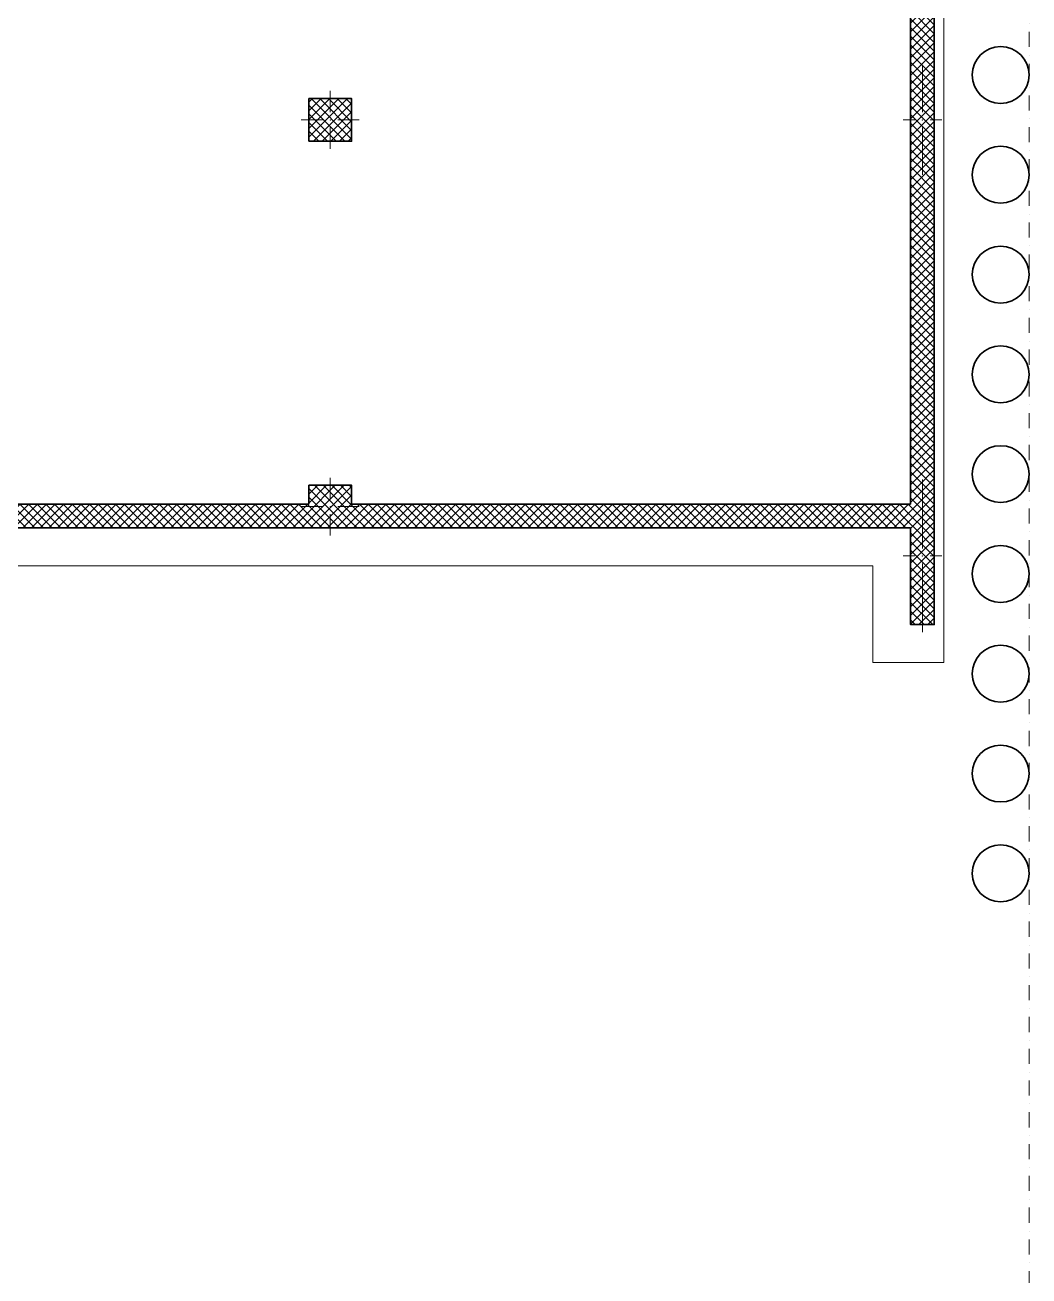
# Model space of a CAD drawing. Header units: millimetres. Extents: x -1659045 to -1497887, y -2983280 to -2858614.
# Drawn here: x -1581897 to -1571301, y -2934481 to -2921284 of the extents above; entities that cross this region are included whole.
import ezdxf

# ---------------------------------------------------------------- set-up
doc = ezdxf.new("R2010")
doc.units = ezdxf.units.MM
doc.header["$MEASUREMENT"] = 0
doc.linetypes.add('Dot & Dashed', pattern=[335.138881, 158.75, -88.194444, 0, -88.194437])
for name, color, linetype, lineweight in [('0_Pen_No__20', 1, 'Continuous', 0), ('0_Pen_No__6', 5, 'Continuous', 35), ('A - Muret_Pen_No__101', 252, 'Continuous', 13), ('A - Muret_Pen_No__22', 8, 'Continuous', 35), ('A - Shtyllat_Pen_No__101', 252, 'Continuous', 13), ('A - Shtyllat_Pen_No__22', 8, 'Continuous', 35)]:
    doc.layers.add(name, color=color, linetype=linetype, lineweight=lineweight)
for name, color, linetype in [('A - Muret', 7, 'Continuous'), ('A - Shtyllat', 7, 'Continuous'), ('Structural - Bearing', 7, 'Continuous')]:
    doc.layers.add(name, color=color, linetype=linetype)
doc.layers.add('A - Zone_Pen_No__102', color=7, linetype='Continuous', lineweight=13, true_color=0xcccccc)
doc.layers.add('Structural - Bearing_Pen_No__82', color=7, linetype='Continuous', lineweight=20, true_color=0xaaaaaa)
pattern_1 = [(45, (-3432101.99, -2046631.03), (-45.961939, 45.961939), []), (135, (-3432101.99, -2046631.03), (45.961939, 45.961939), [])]

# ---------------------------------------------------------------- blocks, each defined once
blk = doc.blocks.new('Slab_1', base_point=(-1591965, -2922510))
at = {"layer": 'Structural - Bearing_Pen_No__82', "color": 253, "linetype": 'Continuous', "lineweight": 20, "true_color": 0xaaaaaa, "flags": 128}
blk.add_lwpolyline([(-1591965, -2922510), (-1591619, -2922510), (-1591619, -2924710), (-1591619, -2927610), (-1586601, -2927610), (-1586601, -2926590), (-1572551, -2926590), (-1572551, -2927610), (-1572301, -2927610), (-1572301, -2896660), (-1572301, -2893681), (-1572301, -2890731), (-1579502, -2890731), (-1579502, -2891481), (-1581452, -2891481), (-1581452, -2893431), (-1591965, -2893431)], close=True, dxfattribs=at)
blk = doc.blocks.new('Slab_2', base_point=(-1592365, -2893031))
at = {"layer": 'Structural - Bearing_Pen_No__82', "color": 253, "linetype": 'Continuous', "lineweight": 20, "true_color": 0xaaaaaa, "flags": 128}
blk.add_lwpolyline([(-1592365, -2893031), (-1592365, -2922260), (-1592365, -2922910), (-1592019, -2922910), (-1592019, -2928010), (-1586201, -2928010), (-1586201, -2926990), (-1572951, -2926990), (-1572951, -2928010), (-1572201, -2928010), (-1572201, -2896660), (-1572201, -2893681), (-1572201, -2890331), (-1579902, -2890331), (-1579902, -2891081), (-1581852, -2891081), (-1581852, -2893031)], close=True, dxfattribs=at)
blk = doc.blocks.new('Wall_3', base_point=(-1572301, -2926590))
at = {"layer": 'A - Muret_Pen_No__101', "linetype": 'Continuous', "lineweight": 13}
h = blk.add_hatch(dxfattribs=at)
h.set_pattern_fill('Concrete_Block', color=252, style=0, pattern_type=2)
h.set_pattern_definition(pattern_1)
h.paths.add_polyline_path([(-1578451, -2926340), (-1578451, -2926590), (-1572551, -2926590), (-1572551, -2926340)])
at = {"layer": 'A - Muret_Pen_No__22', "color": 8, "linetype": 'Continuous', "lineweight": 35, "flags": 128}
for points in [[(-1572551, -2926340), (-1578451, -2926340)], [(-1578451, -2926590), (-1572551, -2926590)]]:
    blk.add_lwpolyline(points, dxfattribs=at)
blk = doc.blocks.new('Wall_8', base_point=(-1578901, -2926590))
at = {"layer": 'A - Muret_Pen_No__101', "linetype": 'Continuous', "lineweight": 13}
h = blk.add_hatch(dxfattribs=at)
h.set_pattern_fill('Concrete_Block', color=252, style=0, pattern_type=2)
h.set_pattern_definition(pattern_1)
h.paths.add_polyline_path([(-1578901, -2926340), (-1586601, -2926340), (-1586601, -2926590), (-1578901, -2926590)])
at = {"layer": 'A - Muret_Pen_No__22', "color": 8, "linetype": 'Continuous', "lineweight": 35, "flags": 128}
for points in [[(-1578901, -2926340), (-1586601, -2926340)], [(-1586601, -2926590), (-1578901, -2926590)]]:
    blk.add_lwpolyline(points, dxfattribs=at)
blk = doc.blocks.new('Wall_16', base_point=(-1572301, -2926160))
at = {"layer": 'A - Muret_Pen_No__101', "linetype": 'Continuous', "lineweight": 13}
h = blk.add_hatch(dxfattribs=at)
h.set_pattern_fill('Concrete_Block', color=252, style=0, pattern_type=2)
h.set_pattern_definition(pattern_1)
h.paths.add_polyline_path([(-1572301, -2926160), (-1572301, -2922785), (-1572551, -2922785), (-1572551, -2926160)])
at = {"layer": 'A - Muret_Pen_No__22', "color": 8, "linetype": 'Continuous', "lineweight": 35, "flags": 128}
for points in [[(-1572551, -2922785), (-1572551, -2926160)], [(-1572301, -2926160), (-1572301, -2922785)]]:
    blk.add_lwpolyline(points, dxfattribs=at)
blk = doc.blocks.new('Wall_17', base_point=(-1572301, -2921785))
at = {"layer": 'A - Muret_Pen_No__101', "linetype": 'Continuous', "lineweight": 13}
h = blk.add_hatch(dxfattribs=at)
h.set_pattern_fill('Concrete_Block', color=252, style=0, pattern_type=2)
h.set_pattern_definition(pattern_1)
h.paths.add_polyline_path([(-1572301, -2921785), (-1572301, -2916556), (-1572551, -2916556), (-1572551, -2921785)])
at = {"layer": 'A - Muret_Pen_No__22', "color": 8, "linetype": 'Continuous', "lineweight": 35, "flags": 128}
for points in [[(-1572551, -2916556), (-1572551, -2921785)], [(-1572301, -2921785), (-1572301, -2916556)]]:
    blk.add_lwpolyline(points, dxfattribs=at)
blk = doc.blocks.new('Column_2', base_point=(-1578676, -2926365))
at = {"layer": 'A - Shtyllat_Pen_No__101', "linetype": 'Continuous', "lineweight": 13}
h = blk.add_hatch(dxfattribs=at)
h.set_pattern_fill('Concrete_Block', color=252, style=0, pattern_type=2)
h.set_pattern_definition(pattern_1)
h.paths.add_polyline_path([(-1578901, -2926140), (-1578901, -2926340), (-1578901, -2926590), (-1578451, -2926590), (-1578451, -2926340), (-1578451, -2926140)])
at = {"layer": 'A - Shtyllat_Pen_No__101', "color": 252, "linetype": 'Continuous', "lineweight": 13}
for p, q in [((-1578676, -2926285), (-1578676, -2926060)), ((-1578756, -2926365), (-1578981, -2926365)), ((-1578676, -2926445), (-1578676, -2926670)), ((-1578596, -2926365), (-1578371, -2926365))]:
    blk.add_line(p, q, dxfattribs=at)
blk.add_point((-1578676, -2926365), dxfattribs=at)
at = {"layer": 'A - Shtyllat_Pen_No__22', "color": 8, "linetype": 'Continuous', "lineweight": 35, "flags": 128}
for points in [[(-1578451, -2926340), (-1578451, -2926140), (-1578901, -2926140), (-1578901, -2926340)], [(-1578901, -2926590), (-1578451, -2926590)]]:
    blk.add_lwpolyline(points, dxfattribs=at)
blk = doc.blocks.new('Column_6', base_point=(-1578676, -2922285))
at = {"layer": 'A - Shtyllat_Pen_No__101', "linetype": 'Continuous', "lineweight": 13}
h = blk.add_hatch(dxfattribs=at)
h.set_pattern_fill('Concrete_Block', color=252, style=0, pattern_type=2)
h.set_pattern_definition(pattern_1)
h.paths.add_polyline_path([(-1578901, -2922510), (-1578451, -2922510), (-1578451, -2922060), (-1578901, -2922060)])
at = {"layer": 'A - Shtyllat_Pen_No__101', "color": 252, "linetype": 'Continuous', "lineweight": 13}
for p, q in [((-1578676, -2922205), (-1578676, -2921980)), ((-1578756, -2922285), (-1578981, -2922285)), ((-1578676, -2922365), (-1578676, -2922590)), ((-1578596, -2922285), (-1578371, -2922285))]:
    blk.add_line(p, q, dxfattribs=at)
blk.add_point((-1578676, -2922285), dxfattribs=at)
at = {"layer": 'A - Shtyllat_Pen_No__22', "color": 8, "linetype": 'Continuous', "lineweight": 35, "flags": 128}
blk.add_lwpolyline([(-1578901, -2922510), (-1578451, -2922510), (-1578451, -2922060), (-1578901, -2922060)], close=True, dxfattribs=at)
blk = doc.blocks.new('Column_22', base_point=(-1578676, -2926365))
at = {"layer": 'A - Shtyllat_Pen_No__101', "linetype": 'Continuous', "lineweight": 13}
h = blk.add_hatch(dxfattribs=at)
h.set_pattern_fill('Concrete_Block', color=252, style=0, pattern_type=2)
h.set_pattern_definition(pattern_1)
h.paths.add_polyline_path([(-1578901, -2926340), (-1578901, -2926590), (-1578451, -2926590), (-1578451, -2926340), (-1578451, -2926140), (-1578901, -2926140)])
at = {"layer": 'A - Shtyllat_Pen_No__101', "color": 252, "linetype": 'Continuous', "lineweight": 13}
for p, q in [((-1578676, -2926285), (-1578676, -2926060)), ((-1578756, -2926365), (-1578981, -2926365)), ((-1578676, -2926445), (-1578676, -2926670)), ((-1578596, -2926365), (-1578371, -2926365))]:
    blk.add_line(p, q, dxfattribs=at)
blk.add_point((-1578676, -2926365), dxfattribs=at)
at = {"layer": 'A - Shtyllat_Pen_No__22', "color": 8, "linetype": 'Continuous', "lineweight": 35, "flags": 128}
for points in [[(-1578451, -2926340), (-1578451, -2926140), (-1578901, -2926140), (-1578901, -2926340)], [(-1578901, -2926590), (-1578451, -2926590)]]:
    blk.add_lwpolyline(points, dxfattribs=at)
blk = doc.blocks.new('Column_28', base_point=(-1572426, -2922285))
at = {"layer": 'A - Shtyllat_Pen_No__101', "linetype": 'Continuous', "lineweight": 13}
h = blk.add_hatch(dxfattribs=at)
h.set_pattern_fill('Concrete_Block', color=252, style=0, pattern_type=2)
h.set_pattern_definition(pattern_1)
h.paths.add_polyline_path([(-1572551, -2922785), (-1572301, -2922785), (-1572301, -2921785), (-1572551, -2921785)])
at = {"layer": 'A - Shtyllat_Pen_No__101', "color": 252, "linetype": 'Continuous', "lineweight": 13}
for p, q in [((-1572426, -2922205), (-1572426, -2921705)), ((-1572506, -2922285), (-1572631, -2922285)), ((-1572426, -2922365), (-1572426, -2922865)), ((-1572346, -2922285), (-1572221, -2922285))]:
    blk.add_line(p, q, dxfattribs=at)
blk.add_point((-1572426, -2922285), dxfattribs=at)
at = {"layer": 'A - Shtyllat_Pen_No__22', "color": 8, "linetype": 'Continuous', "lineweight": 35, "flags": 128}
for points in [[(-1572551, -2921785), (-1572551, -2922785)], [(-1572301, -2922785), (-1572301, -2921785)]]:
    blk.add_lwpolyline(points, dxfattribs=at)
blk = doc.blocks.new('Column_29', base_point=(-1572426, -2926885))
at = {"layer": 'A - Shtyllat_Pen_No__101', "linetype": 'Continuous', "lineweight": 13}
h = blk.add_hatch(dxfattribs=at)
h.set_pattern_fill('Concrete_Block', color=252, style=0, pattern_type=2)
h.set_pattern_definition(pattern_1)
h.paths.add_polyline_path([(-1572551, -2926340), (-1572301, -2926340), (-1572301, -2926160), (-1572551, -2926160)])
h = blk.add_hatch(dxfattribs=at)
h.set_pattern_fill('Concrete_Block', color=252, style=0, pattern_type=2)
h.set_pattern_definition(pattern_1)
h.paths.add_polyline_path([(-1572301, -2926340), (-1572551, -2926340), (-1572551, -2926590), (-1572301, -2926590)])
h = blk.add_hatch(dxfattribs=at)
h.set_pattern_fill('Concrete_Block', color=252, style=0, pattern_type=2)
h.set_pattern_definition(pattern_1)
h.paths.add_polyline_path([(-1572551, -2927610), (-1572301, -2927610), (-1572301, -2926590), (-1572551, -2926590)])
at = {"layer": 'A - Shtyllat_Pen_No__101', "color": 252, "linetype": 'Continuous', "lineweight": 13}
for p, q in [((-1572426, -2926805), (-1572426, -2926080)), ((-1572506, -2926885), (-1572631, -2926885)), ((-1572426, -2926965), (-1572426, -2927690)), ((-1572346, -2926885), (-1572221, -2926885))]:
    blk.add_line(p, q, dxfattribs=at)
blk.add_point((-1572426, -2926885), dxfattribs=at)
at = {"layer": 'A - Shtyllat_Pen_No__22', "color": 8, "linetype": 'Continuous', "lineweight": 35, "flags": 128}
for points in [[(-1572551, -2926160), (-1572551, -2926340)], [(-1572301, -2926340), (-1572301, -2926160)], [(-1572301, -2926590), (-1572301, -2926340)], [(-1572551, -2926590), (-1572551, -2927610), (-1572301, -2927610), (-1572301, -2926590)]]:
    blk.add_lwpolyline(points, dxfattribs=at)

msp = doc.modelspace()

# ---------------------------------------------------------------- linework, layer by layer
at = {"layer": '0_Pen_No__20', "color": 1, "linetype": 'Dot & Dashed', "lineweight": 0}
msp.add_lwpolyline([(-1592761, -2953163), (-1571301, -2950346), (-1571301, -2887474), (-1595246, -2885682), (-1594963, -2899449), (-1594511, -2925312), (-1593334, -2944038)], close=True, dxfattribs=at)
at = {"layer": '0_Pen_No__6', "color": 5, "linetype": 'Continuous', "lineweight": 35}
for centre in [(-1571601, -2921811), (-1571601, -2922864), (-1571601, -2923917), (-1571601, -2924970), (-1571601, -2926022), (-1571601, -2927075), (-1571601, -2928128), (-1571601, -2929181), (-1571601, -2930234)]:
    msp.add_circle(centre, 300, dxfattribs=at)
at = {"layer": 'A - Zone_Pen_No__102', "color": 254, "linetype": 'Continuous', "lineweight": 13, "true_color": 0xcccccc, "flags": 128}
msp.add_lwpolyline([(-1591715, -2908781), (-1591715, -2915831), (-1591715, -2916281), (-1591715, -2922060), (-1591365, -2922060), (-1591365, -2927360), (-1589801, -2927360), (-1586851, -2927360), (-1586851, -2926140), (-1586601, -2926140), (-1586601, -2926340), (-1578901, -2926340), (-1578901, -2926140), (-1578451, -2926140), (-1578451, -2926340), (-1572551, -2926340), (-1572551, -2922510), (-1572551, -2922060), (-1572551, -2913481), (-1572536, -2913481), (-1572552, -2908781)], dxfattribs=at)

# ---------------------------------------------------------------- block references
at = {"layer": 'A - Muret', "color": 8, "lineweight": 35}
for name, p in [('Wall_17', (-1572301, -2921785)), ('Wall_16', (-1572301, -2926160)), ('Wall_8', (-1578901, -2926590)), ('Wall_3', (-1572301, -2926590))]:
    msp.add_blockref(name, p, dxfattribs=at)
at = {"layer": 'A - Shtyllat', "color": 8, "lineweight": 35}
for name, p in [('Column_28', (-1572426, -2922285)), ('Column_6', (-1578676, -2922285)), ('Column_2', (-1578676, -2926365)), ('Column_22', (-1578676, -2926365)), ('Column_29', (-1572426, -2926885))]:
    msp.add_blockref(name, p, dxfattribs=at)
at = {"layer": 'Structural - Bearing', "color": 253, "linetype": 'Continuous', "lineweight": 20, "true_color": 0xaaaaaa}
for name, p in [('Slab_2', (-1592365, -2893031)), ('Slab_1', (-1591965, -2922510))]:
    msp.add_blockref(name, p, dxfattribs=at)

doc.saveas('drawing.dxf')
